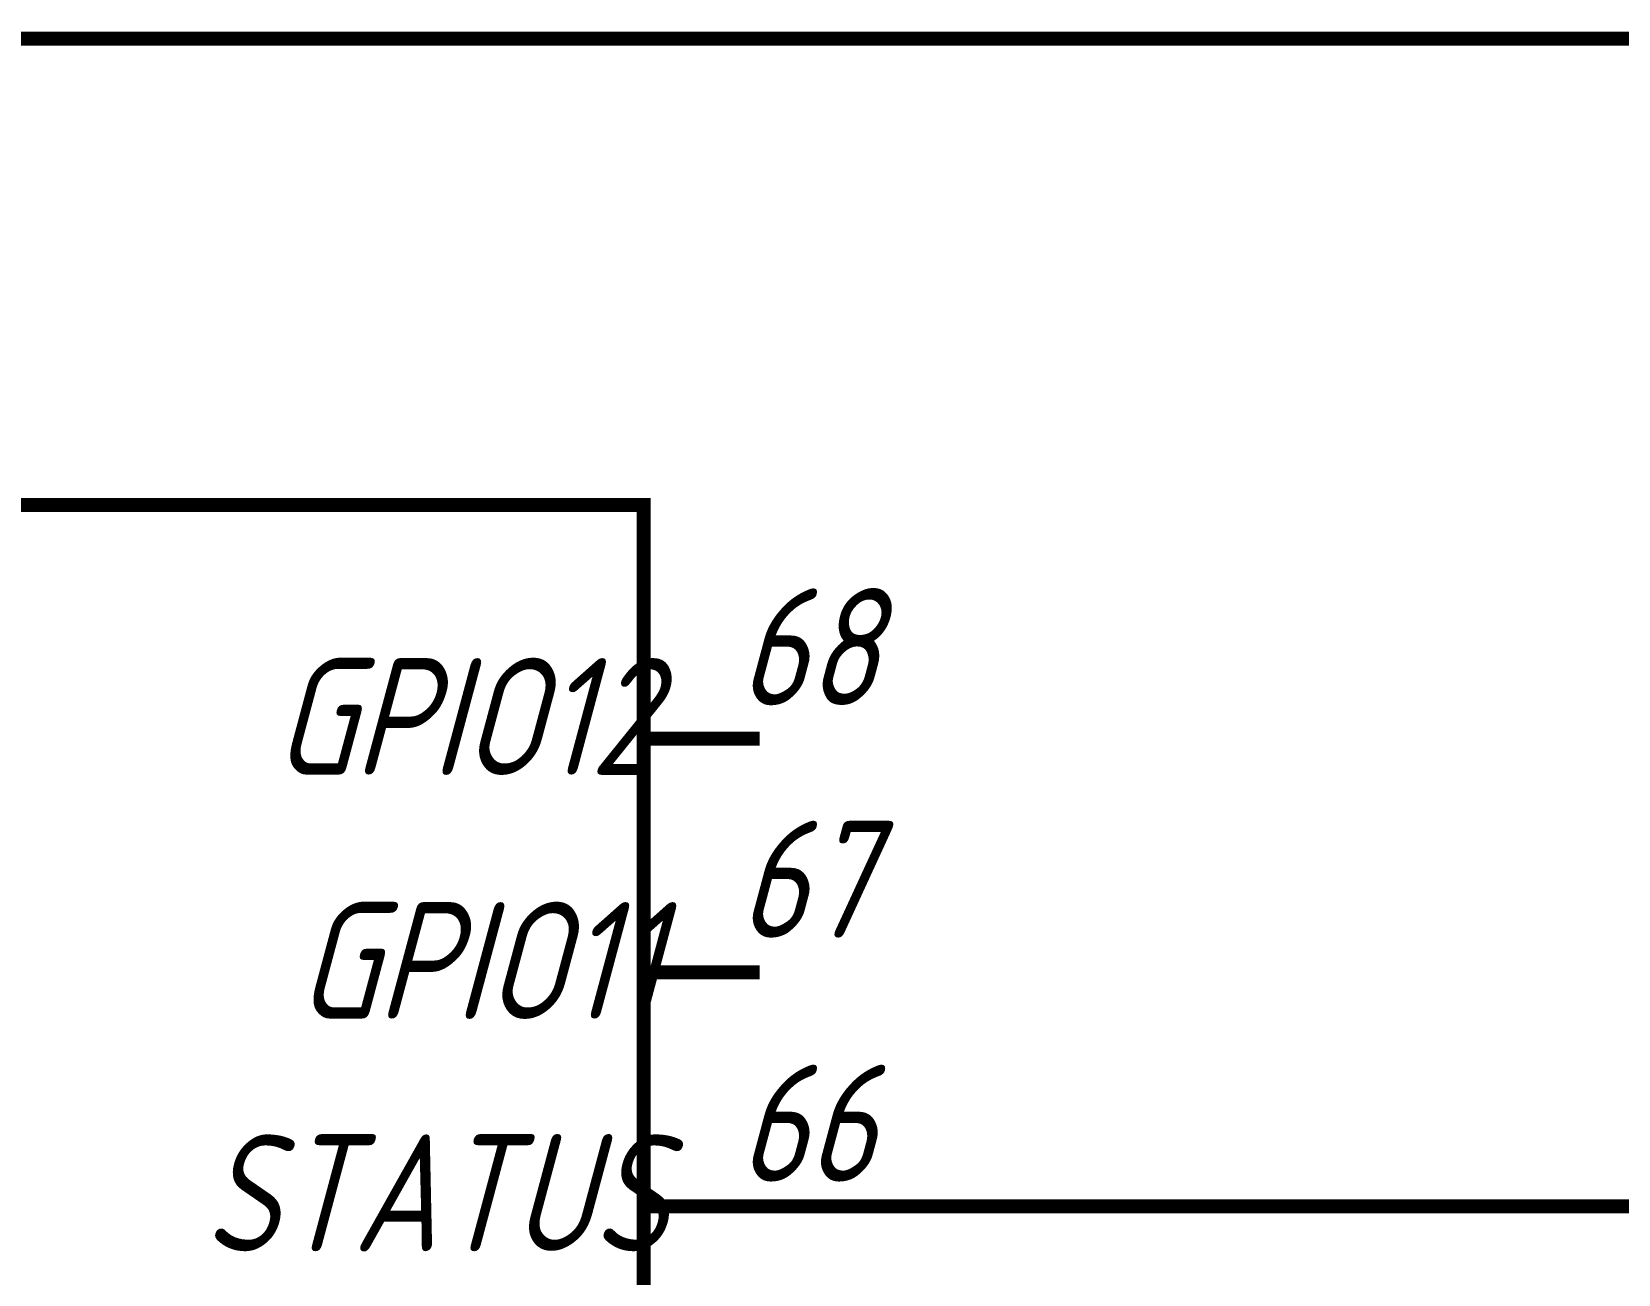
# Model space of a CAD drawing. Header units: millimetres. Extents: x 101 to 942, y 57 to 651.
# Drawn here: x 731.91 to 765.87, y 537.34 to 563.92 of the extents above; entities that cross this region are included whole.
import ezdxf

# ---------------------------------------------------------------- set-up
doc = ezdxf.new("R2010")
doc.units = ezdxf.units.MM
doc.header["$LTSCALE"] = 0.5
doc.layers.add('Sheet', color=255, linetype='Continuous')
doc.styles.add('GOST type A0', font='', dxfattribs={"oblique": 15, "height": 3.5})
doc.styles.get('GOST type A0').set_extended_font_data('GOST type A')

msp = doc.modelspace()

# ---------------------------------------------------------------- linework, layer by layer
at = {"layer": 'Sheet', "color": 7, "const_width": 0.3}
for points in [[(829.975, 563.769), (577.551, 563.769), (577.551, 368.792), (460.097, 368.792), (460.097, 368.792)], [(747.49, 538.791), (747.49, 538.791), (770.006, 538.791), (770.006, 551.28), (782.49, 551.28)], [(745.006, 548.794), (747.49, 548.794)], [(745.006, 543.792), (747.49, 543.792)], [(745.006, 538.791), (747.49, 538.791)]]:
    msp.add_lwpolyline(points, dxfattribs=at)
msp.add_lwpolyline([(687.521, 553.796), (745.006, 553.796), (745.006, 378.796), (687.521, 378.796), (687.521, 553.796)], close=True, dxfattribs=at)

# ---------------------------------------------------------------- texts
at = {"layer": 'Sheet', "color": 7, "style": 'GOST type A0', "oblique": 15}
for s, p in [('68', (747.024, 549.509)), ('GPIO12', (737.086, 548.018)), ('67', (747.024, 544.538)), ('GPIO11', (737.583, 542.798)), ('66', (747.024, 539.319)), ('STATUS', (735.596, 537.828))]:
    msp.add_text(s, height=2.5, dxfattribs=at).set_placement(p)

doc.saveas('drawing.dxf')
